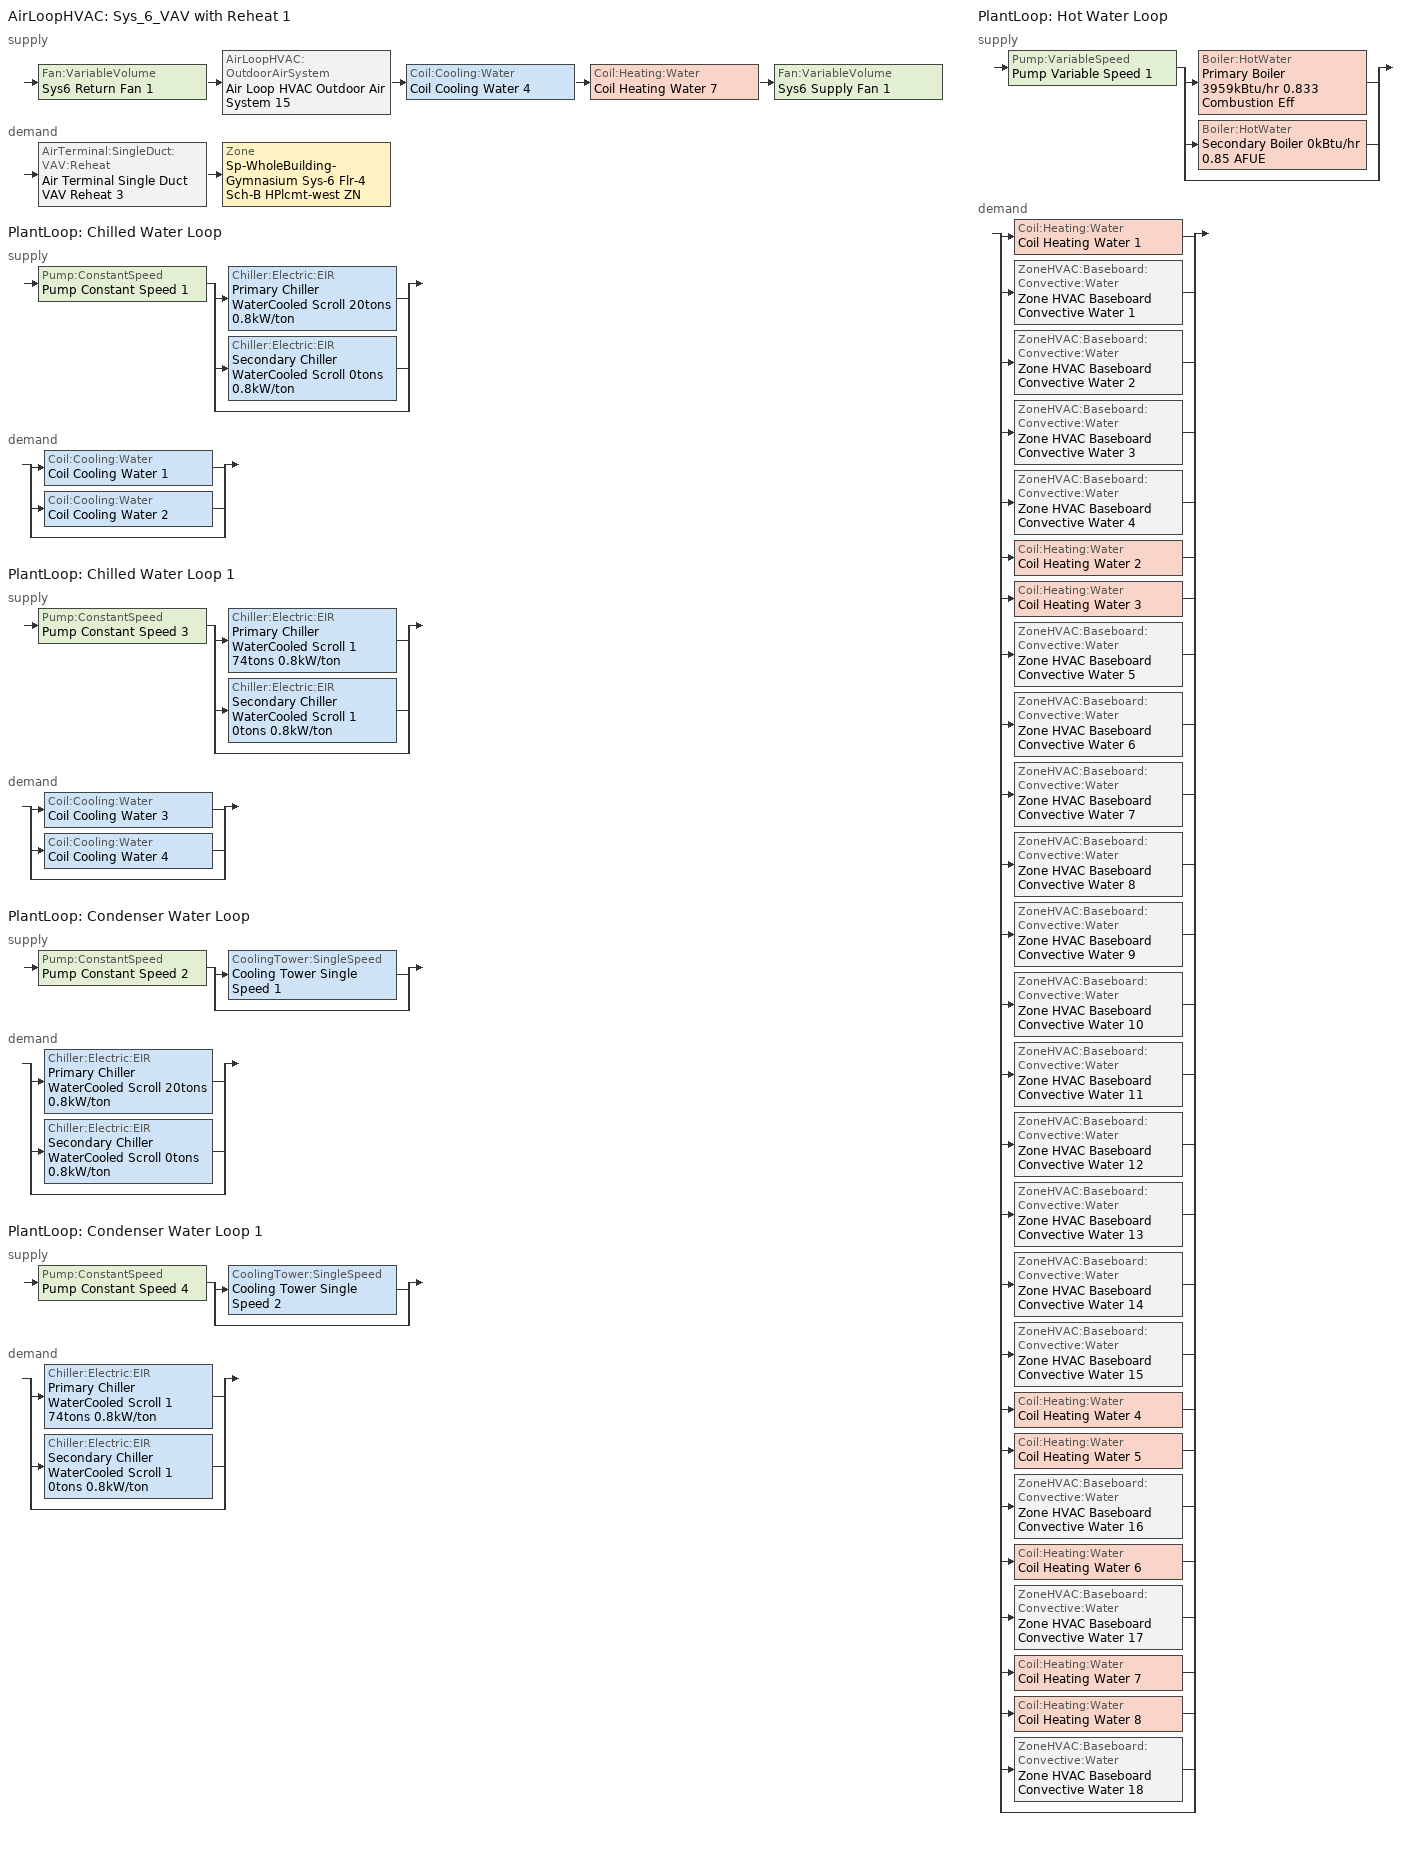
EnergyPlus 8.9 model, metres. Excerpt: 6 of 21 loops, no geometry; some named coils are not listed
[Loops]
AirLoopHVAC 'Sys_6_VAV with Reheat 1'
 supply: Fan:VariableVolume 'Sys6 Return Fan 1' > AirLoopHVAC:OutdoorAirSystem 'Air Loop HVAC Outdoor Air System 15' > Coil:Cooling:Water 'Coil Cooling Water 4' > Coil:Heating:Water 'Coil Heating Water 7' > Fan:VariableVolume 'Sys6 Supply Fan 1'
 demand: AirTerminal:SingleDuct:VAV:Reheat 'Air Terminal Single Duct VAV Reheat 3' > Zone 'Sp-WholeBuilding-Gymnasium Sys-6 Flr-4 Sch-B HPlcmt-west ZN'
PlantLoop 'Chilled Water Loop'
 supply: Pump:ConstantSpeed 'Pump Constant Speed 1' > split
  | Chiller:Electric:EIR 'Primary Chiller WaterCooled Scroll 20tons 0.8kW/ton'
  | Chiller:Electric:EIR 'Secondary Chiller WaterCooled Scroll 0tons 0.8kW/ton'
  | bypass
 demand: split
  | Coil:Cooling:Water 'Coil Cooling Water 1'
  | Coil:Cooling:Water 'Coil Cooling Water 2'
  | bypass
PlantLoop 'Chilled Water Loop 1'
 supply: Pump:ConstantSpeed 'Pump Constant Speed 3' > split
  | Chiller:Electric:EIR 'Primary Chiller WaterCooled Scroll 1 74tons 0.8kW/ton'
  | Chiller:Electric:EIR 'Secondary Chiller WaterCooled Scroll 1 0tons 0.8kW/ton'
  | bypass
 demand: split
  | Coil:Cooling:Water 'Coil Cooling Water 3'
  | Coil:Cooling:Water 'Coil Cooling Water 4'
  | bypass
PlantLoop 'Condenser Water Loop'
 supply: Pump:ConstantSpeed 'Pump Constant Speed 2' > split
  | CoolingTower:SingleSpeed 'Cooling Tower Single Speed 1'
  | bypass
 demand: split
  | Chiller:Electric:EIR 'Primary Chiller WaterCooled Scroll 20tons 0.8kW/ton'
  | Chiller:Electric:EIR 'Secondary Chiller WaterCooled Scroll 0tons 0.8kW/ton'
  | bypass
PlantLoop 'Condenser Water Loop 1'
 supply: Pump:ConstantSpeed 'Pump Constant Speed 4' > split
  | CoolingTower:SingleSpeed 'Cooling Tower Single Speed 2'
  | bypass
 demand: split
  | Chiller:Electric:EIR 'Primary Chiller WaterCooled Scroll 1 74tons 0.8kW/ton'
  | Chiller:Electric:EIR 'Secondary Chiller WaterCooled Scroll 1 0tons 0.8kW/ton'
  | bypass
PlantLoop 'Hot Water Loop'
 supply: Pump:VariableSpeed 'Pump Variable Speed 1' > split
  | Boiler:HotWater 'Primary Boiler 3959kBtu/hr 0.833 Combustion Eff'
  | Boiler:HotWater 'Secondary Boiler 0kBtu/hr 0.85 AFUE'
  | bypass
 demand: split
  | Coil:Heating:Water 'Coil Heating Water 1'
  | ZoneHVAC:Baseboard:Convective:Water 'Zone HVAC Baseboard Convective Water 1'
  | ZoneHVAC:Baseboard:Convective:Water 'Zone HVAC Baseboard Convective Water 2'
  | ZoneHVAC:Baseboard:Convective:Water 'Zone HVAC Baseboard Convective Water 3'
  | ZoneHVAC:Baseboard:Convective:Water 'Zone HVAC Baseboard Convective Water 4'
  | Coil:Heating:Water 'Coil Heating Water 2'
  | Coil:Heating:Water 'Coil Heating Water 3'
  | ZoneHVAC:Baseboard:Convective:Water 'Zone HVAC Baseboard Convective Water 5'
  | ZoneHVAC:Baseboard:Convective:Water 'Zone HVAC Baseboard Convective Water 6'
  | ZoneHVAC:Baseboard:Convective:Water 'Zone HVAC Baseboard Convective Water 7'
  | ZoneHVAC:Baseboard:Convective:Water 'Zone HVAC Baseboard Convective Water 8'
  | ZoneHVAC:Baseboard:Convective:Water 'Zone HVAC Baseboard Convective Water 9'
  | ZoneHVAC:Baseboard:Convective:Water 'Zone HVAC Baseboard Convective Water 10'
  | ZoneHVAC:Baseboard:Convective:Water 'Zone HVAC Baseboard Convective Water 11'
  | ZoneHVAC:Baseboard:Convective:Water 'Zone HVAC Baseboard Convective Water 12'
  | ZoneHVAC:Baseboard:Convective:Water 'Zone HVAC Baseboard Convective Water 13'
  | ZoneHVAC:Baseboard:Convective:Water 'Zone HVAC Baseboard Convective Water 14'
  | ZoneHVAC:Baseboard:Convective:Water 'Zone HVAC Baseboard Convective Water 15'
  | Coil:Heating:Water 'Coil Heating Water 4'
  | Coil:Heating:Water 'Coil Heating Water 5'
  | ZoneHVAC:Baseboard:Convective:Water 'Zone HVAC Baseboard Convective Water 16'
  | Coil:Heating:Water 'Coil Heating Water 6'
  | ZoneHVAC:Baseboard:Convective:Water 'Zone HVAC Baseboard Convective Water 17'
  | Coil:Heating:Water 'Coil Heating Water 7'
  | Coil:Heating:Water 'Coil Heating Water 8'
  | ZoneHVAC:Baseboard:Convective:Water 'Zone HVAC Baseboard Convective Water 18'
  | bypass
[ZoneControl:Thermostat]
Sp-WholeBuilding-Gymnasium Sys-6 Flr-4 Sch-B HPlcmt-west ZN Thermostat: Zone or ZoneList=Sp-WholeBuilding-Gymnasium Sys-6 Flr-4 Sch-B HPlcmt-west ZN; Control Type Schedule=Sp-WholeBuilding-Gymnasium Sys-6 Flr-4 Sch-B HPlcmt-west ZN Thermostat Schedule; Control Object Type 1=ThermostatSetpoint:DualSetpoint; Control Name 1=Gymnasium WholeBuilding Thermostat 2
[ThermostatSetpoint:DualSetpoint]
Gymnasium WholeBuilding Thermostat 2: Heating Setpoint Temperature Schedule=NECB-B-Thermostat Setpoint-Heating; Cooling Setpoint Temperature Schedule=NECB-B-Thermostat Setpoint-Cooling
[ZoneHVAC:Baseboard:Convective:Water] Availability Schedule=Always On Discrete; Heating Design Capacity Method=HeatingDesignCapacity; Heating Design Capacity {W}=Autosize; Heating Design Capacity Per Floor Area {W/m2}=0; Fraction of Autosized Heating Design Capacity=0.8; U-Factor Times Area Value {W/K}=Autosize; Maximum Water Flow Rate {m3/s}=Autosize; Convergence Tolerance=0.001
Zone HVAC Baseboard Convective Water 15; Zone HVAC Baseboard Convective Water 7; Zone HVAC Baseboard Convective Water 8; Zone HVAC Baseboard Convective Water 10; Zone HVAC Baseboard Convective Water 6; Zone HVAC Baseboard Convective Water 12; Zone HVAC Baseboard Convective Water 11; Zone HVAC Baseboard Convective Water 16; Zone HVAC Baseboard Convective Water 14; Zone HVAC Baseboard Convective Water 18; Zone HVAC Baseboard Convective Water 17; Zone HVAC Baseboard Convective Water 13; Zone HVAC Baseboard Convective Water 4; Zone HVAC Baseboard Convective Water 1; Zone HVAC Baseboard Convective Water 2; Zone HVAC Baseboard Convective Water 9; Zone HVAC Baseboard Convective Water 5; Zone HVAC Baseboard Convective Water 3
[Zone equipment]
Sp-WholeBuilding-Gymnasium Sys-6 Flr-4 Sch-B HPlcmt-west ZN: Air Terminal Single Duct VAV Reheat 3, Zone HVAC Baseboard Convective Water 18
[Sizing:Zone]
Sp-WholeBuilding-Gymnasium Sys-6 Flr-4 Sch-B HPlcmt-west ZN: Zone Cooling Design Supply Air Temperature Input Method=SupplyAirTemperature; Zone Cooling Design Supply Air Temperature {C}=13; Zone Cooling Design Supply Air Temperature Difference {deltaC}=11.11; Zone Heating Design Supply Air Temperature Input Method=SupplyAirTemperature; Zone Heating Design Supply Air Temperature {C}=43; Zone Heating Design Supply Air Temperature Difference {deltaC}=11.11; Zone Cooling Design Supply Air Humidity Ratio {kgWater/kgDryAir}=0.0085; Zone Heating Design Supply Air Humidity Ratio {kgWater/kgDryAir}=0.008; Design Specification Outdoor Air Object=Gymnasium WholeBuilding Ventilation; Zone Heating Sizing Factor=1.3; Zone Cooling Sizing Factor=1.1; Cooling Design Air Flow Method=DesignDay; Cooling Design Air Flow Rate {m3/s}=0; Cooling Minimum Air Flow per Zone Floor Area {m3/s-m2}=0.000762; Cooling Minimum Air Flow {m3/s}=0; Cooling Minimum Air Flow Fraction=0; Heating Design Air Flow Method=DesignDay; Heating Design Air Flow Rate {m3/s}=0; Heating Maximum Air Flow per Zone Floor Area {m3/s-m2}=0.002032; Heating Maximum Air Flow {m3/s}=0.141576; Heating Maximum Air Flow Fraction=0.3; Design Specification Zone Air Distribution Object=Sp-WholeBuilding-Gymnasium Sys-6 Flr-4 Sch-B HPlcmt-west ZN Design Spec Zone Air Dist; Account for Dedicated Outdoor Air System=No
[DesignSpecification:ZoneAirDistribution]
Sp-WholeBuilding-Gymnasium Sys-6 Flr-4 Sch-B HPlcmt-west ZN Design Spec Zone Air Dist: Zone Air Distribution Effectiveness in Cooling Mode=1; Zone Air Distribution Effectiveness in Heating Mode=1
[Controller:MechanicalVentilation]
Controller Mechanical Ventilation 15: Availability Schedule=Sys_6_VAV with Reheat 1 Occ Sch; Demand Controlled Ventilation=No; System Outdoor Air Method=ZoneSum; Zone Name 1=Sp-WholeBuilding-Gymnasium Sys-6 Flr-4 Sch-B HPlcmt-west ZN; Design Specification Outdoor Air Object Name 1=Gymnasium WholeBuilding Ventilation; Design Specification Zone Air Distribution Object Name 1=Sp-WholeBuilding-Gymnasium Sys-6 Flr-4 Sch-B HPlcmt-west ZN Design Spec Zone Air Dist
[DesignSpecification:OutdoorAir]
Gymnasium WholeBuilding Ventilation: Outdoor Air Method=Sum; Outdoor Air Flow per Person {m3/s-person}=0; Outdoor Air Flow per Zone Floor Area {m3/s-m2}=0.00124968; Outdoor Air Flow per Zone {m3/s}=0; Outdoor Air Flow Air Changes per Hour {1/hr}=0
[AirTerminal:SingleDuct:VAV:Reheat]
Air Terminal Single Duct VAV Reheat 3: Availability Schedule=Always On Discrete; Maximum Air Flow Rate {m3/s}=Autosize; Zone Minimum Air Flow Input Method=Constant; Constant Minimum Air Flow Fraction=0.3; Fixed Minimum Air Flow Rate {m3/s}=3.75; Reheat Coil=Coil Heating Water 8; Maximum Hot Water or Steam Flow Rate {m3/s}=Autosize; Minimum Hot Water or Steam Flow Rate {m3/s}=0; Convergence Tolerance=0.001; Damper Heating Action=Normal; Maximum Flow per Zone Floor Area During Reheat {m3/s-m2}=Autocalculate; Maximum Flow Fraction During Reheat=Autocalculate; Maximum Reheat Air Temperature {C}=43
[Coil:Heating:Water] Availability Schedule=Always On Discrete; U-Factor Times Area Value {W/K}=Autosize; Maximum Water Flow Rate {m3/s}=Autosize; Performance Input Method=UFactorTimesAreaAndDesignWaterFlowRate; Rated Capacity {W}=Autosize; Rated Inlet Water Temperature {C}=82.2; Rated Inlet Air Temperature {C}=16.6; Rated Outlet Water Temperature {C}=71.1; Rated Outlet Air Temperature {C}=32.2; Rated Ratio for Air and Water Convection=0.5
Coil Heating Water 5; Coil Heating Water 8; Coil Heating Water 6; Coil Heating Water 2; Coil Heating Water 3; Coil Heating Water 7
[Fan:ConstantVolume] Availability Schedule=Always On Discrete; Fan Total Efficiency=0.39975; Pressure Rise {Pa}=640; Maximum Flow Rate {m3/s}=AutoSize; Motor Efficiency=0.615; Motor In Airstream Fraction=1
Fan Constant Volume 7; Fan Constant Volume 8
[Coil:Cooling:Water] Availability Schedule=Always On Discrete; Design Water Flow Rate {m3/s}=Autosize; Design Air Flow Rate {m3/s}=Autosize; Design Inlet Water Temperature {C}=Autosize; Design Inlet Air Temperature {C}=Autosize; Design Outlet Air Temperature {C}=Autosize; Design Inlet Air Humidity Ratio {kgWater/kgDryAir}=Autosize; Design Outlet Air Humidity Ratio {kgWater/kgDryAir}=Autosize; Type of Analysis=SimpleAnalysis; Heat Exchanger Configuration=CrossFlow
Coil Cooling Water 1; Coil Cooling Water 2; Coil Cooling Water 4
[ZoneHVAC:FourPipeFanCoil] Availability Schedule=Always On Discrete; Capacity Control Method=ConstantFanVariableFlow; Maximum Supply Air Flow Rate {m3/s}=Autosize; Maximum Outdoor Air Flow Rate {m3/s}=Autosize; Maximum Cold Water Flow Rate {m3/s}=Autosize; Maximum Hot Water Flow Rate {m3/s}=Autosize; Minimum Supply Air Temperature in Cooling Mode {C}=Autosize; Maximum Supply Air Temperature in Heating Mode {C}=Autosize
Name | Supply Air Fan | Cooling Coil | Heating Coil
Zone HVAC Four Pipe Fan Coil 1 | Fan Constant Volume 7 | Coil Cooling Water 1 | Coil Heating Water 2
Zone HVAC Four Pipe Fan Coil 2 | Fan Constant Volume 8 | Coil Cooling Water 2 | Coil Heating Water 3
[AirLoopHVAC]
Sys_6_VAV with Reheat 1: Design Supply Air Flow Rate {m3/s}=AutoSize
[Sizing:System]
Sys_6_VAV with Reheat 1: Type of Load to Size On=Sensible; Design Outdoor Air Flow Rate {m3/s}=Autosize; Central Heating Maximum System Air Flow Ratio=0.3; Preheat Design Temperature {C}=7; Preheat Design Humidity Ratio {kgWater/kgDryAir}=0.008; Precool Design Temperature {C}=12.8; Precool Design Humidity Ratio {kgWater/kgDryAir}=0.008; Central Cooling Design Supply Air Temperature {C}=13; Central Heating Design Supply Air Temperature {C}=13.1; Type of Zone Sum to Use=NonCoincident; 100% Outdoor Air in Cooling=No; 100% Outdoor Air in Heating=No; Central Cooling Design Supply Air Humidity Ratio {kgWater/kgDryAir}=0.0085; Central Heating Design Supply Air Humidity Ratio {kgWater/kgDryAir}=0.008; Cooling Supply Air Flow Rate Method=DesignDay; Cooling Supply Air Flow Rate {m3/s}=0; Cooling Supply Air Flow Rate Per Floor Area {m3/s-m2}=0.00996765; Cooling Fraction of Autosized Cooling Supply Air Flow Rate=1; Cooling Supply Air Flow Rate Per Unit Cooling Capacity {m3/s-W}=3.94755e-05; Heating Supply Air Flow Rate Method=DesignDay; Heating Supply Air Flow Rate {m3/s}=0; Heating Supply Air Flow Rate Per Floor Area {m3/s-m2}=0.00996765; Heating Fraction of Autosized Heating Supply Air Flow Rate=1; Heating Fraction of Autosized Cooling Supply Air Flow Rate=1; Heating Supply Air Flow Rate Per Unit Heating Capacity {m3/s-W}=3.15882e-05; System Outdoor Air Method=ZoneSum; Zone Maximum Outdoor Air Fraction=1; Cooling Design Capacity Method=CoolingDesignCapacity; Cooling Design Capacity {W}=Autosize; Cooling Design Capacity Per Floor Area {W/m2}=234.7; Fraction of Autosized Cooling Design Capacity=1; Heating Design Capacity Method=HeatingDesignCapacity; Heating Design Capacity {W}=Autosize; Heating Design Capacity Per Floor Area {W/m2}=157; Fraction of Autosized Heating Design Capacity=1; Central Cooling Capacity Control Method=OnOff
[Controller:WaterCoil] Control Variable=Temperature; Actuator Variable=Flow; Maximum Actuated Flow {m3/s}=Autosize; Minimum Actuated Flow {m3/s}=0
Name | Action | Controller Convergence Tolerance {deltaC}
Controller Water Coil 11 | Reverse | Autosize
Controller Water Coil 10 | Normal | 0.0001
[Controller:OutdoorAir]
Controller Outdoor Air 15: Minimum Outdoor Air Flow Rate {m3/s}=Autosize; Maximum Outdoor Air Flow Rate {m3/s}=Autosize; Economizer Control Type=DifferentialEnthalpy; Economizer Control Action Type=ModulateFlow; Lockout Type=NoLockout; Minimum Limit Type=FixedMinimum; Minimum Outdoor Air Schedule=Sys_6_VAV with Reheat 1 Occ Sch; Mechanical Ventilation Controller=Controller Mechanical Ventilation 15; High Humidity Control=No; Control High Indoor Humidity Based on Outdoor Humidity Ratio=Yes; Heat Recovery Bypass Control Type=BypassWhenOAFlowGreaterThanMinimum
[HeatExchanger:AirToAir:SensibleAndLatent]
Sys_6_VAV with Reheat 1 ERV: Availability Schedule=Always On Discrete; Nominal Supply Air Flow Rate {m3/s}=Autosize; Sensible Effectiveness at 100% Heating Air Flow=0.5; Latent Effectiveness at 100% Heating Air Flow=0.5; Sensible Effectiveness at 75% Heating Air Flow=0.5; Latent Effectiveness at 75% Heating Air Flow=0.5; Sensible Effectiveness at 100% Cooling Air Flow=0.5; Latent Effectiveness at 100% Cooling Air Flow=0.5; Sensible Effectiveness at 75% Cooling Air Flow=0.5; Latent Effectiveness at 75% Cooling Air Flow=0.5; Nominal Electric Power {W}=1731.21; Supply Air Outlet Temperature Control=Yes; Heat Exchanger Type=Rotary; Frost Control Type=ExhaustOnly; Threshold Temperature {C}=-23.3; Initial Defrost Time Fraction=0.167; Rate of Defrost Time Fraction Increase {1/K}=1.44; Economizer Lockout=Yes
[SetpointManager:OutdoorAirPretreat]
Setpoint Manager Outdoor Air Pretreat 15: Control Variable=Temperature; Minimum Setpoint Temperature {C}=-99; Maximum Setpoint Temperature {C}=99; Minimum Setpoint Humidity Ratio {kgWater/kgDryAir}=1e-05; Maximum Setpoint Humidity Ratio {kgWater/kgDryAir}=1
[SetpointManager:MixedAir] Control Variable=Temperature
Node 330 OS Default SPM; Node 329 OS Default SPM; Node 328 OS Default SPM; Node 327 OS Default SPM
[SetpointManager:Scheduled] Control Variable=Temperature
Name | Schedule
Setpoint Manager Scheduled 7 | Supply Air Temp 1
Setpoint Manager Scheduled 2 | CHW Temp
Setpoint Manager Scheduled 4 | CHW Temp 1
Setpoint Manager Scheduled 3 | CW Temp
Setpoint Manager Scheduled 5 | CW Temp 1
[Fan:VariableVolume] Availability Schedule=Sys_6_VAV with Reheat 1 Occ Sch; Maximum Flow Rate {m3/s}=AutoSize; Fan Power Minimum Flow Rate Input Method=Fraction; Fan Power Minimum Flow Fraction=0.68; Fan Power Minimum Air Flow Rate {m3/s}=0; Motor In Airstream Fraction=1; Fan Power Coefficient 1=-2.4176; Fan Power Coefficient 2=9.5874; Fan Power Coefficient 3=-11.559; Fan Power Coefficient 4=5.4009; Fan Power Coefficient 5=0
Name | Fan Total Efficiency | Pressure Rise {Pa} | Motor Efficiency
Sys6 Return Fan 1 | 0.299975 | 250 | 0.4615
Sys6 Supply Fan 1 | 0.549965 | 1000 | 0.8461
[PlantLoop] Fluid Type=Water; Maximum Loop Temperature {C}=100; Minimum Loop Temperature {C}=0; Maximum Loop Flow Rate {m3/s}=Autosize; Minimum Loop Flow Rate {m3/s}=0; Plant Loop Volume {m3}=Autocalculate; Load Distribution Scheme=Optimal; Plant Loop Demand Calculation Scheme=SingleSetpoint
Name | Plant Equipment Operation Scheme
Chilled Water Loop | Chilled Water Loop Operation Schemes
Chilled Water Loop 1 | Chilled Water Loop 1 Operation Schemes
Condenser Water Loop | Condenser Water Loop Operation Schemes
Condenser Water Loop 1 | Condenser Water Loop 1 Operation Schemes
Hot Water Loop | Hot Water Loop Operation Schemes
[Sizing:Plant] Sizing Option=NonCoincident; Zone Timesteps in Averaging Window=1; Coincident Sizing Factor Mode=None
Name | Loop Type | Design Loop Exit Temperature {C} | Loop Design Temperature Difference {deltaC}
Chilled Water Loop; Chilled Water Loop 1 | Cooling | 7 | 6
Condenser Water Loop; Condenser Water Loop 1 | Condenser | 29 | 6
Hot Water Loop | Heating | 82 | 16
[Pump:ConstantSpeed] Design Flow Rate {m3/s}=Autosize; Design Pump Head {Pa}=179352; Design Power Consumption {W}=Autosize; Fraction of Motor Inefficiencies to Fluid Stream=0; Pump Control Type=Intermittent; Design Power Sizing Method=PowerPerFlowPerPressure; Design Electric Power per Unit Flow Rate {W/(m3/s)}=348701.1
Name | Motor Efficiency | Design Shaft Power per Unit Flow Rate per Unit Head
Pump Constant Speed 1 | 0.855 | 1.67385
Pump Constant Speed 3 | 0.895 | 1.75215
Pump Constant Speed 2 | 0.865 | 1.45151
Pump Constant Speed 4 | 0.917 | 1.53876
[Chiller:Electric:EIR] Reference COP {W/W}=4.5032; Reference Leaving Chilled Water Temperature {C}=6.67; Reference Entering Condenser Fluid Temperature {C}=29.4; Reference Chilled Water Flow Rate {m3/s}=Autosize; Reference Condenser Fluid Flow Rate {m3/s}=Autosize; Cooling Capacity Function of Temperature Curve=WaterCooled_Scroll_CAPFT_NECB2011; Electric Input to Cooling Output Ratio Function of Temperature Curve=WaterCooled_Scroll_EIRFT_NECB2011; Electric Input to Cooling Output Ratio Function of Part Load Ratio Curve=WaterCooled_Scroll_EIRFPLR_NECB2011; Minimum Part Load Ratio=0.25; Maximum Part Load Ratio=1; Optimum Part Load Ratio=1; Minimum Unloading Ratio=0.25; Condenser Type=WaterCooled; Condenser Fan Power Ratio {W/W}=0; Fraction of Compressor Electric Consumption Rejected by Condenser=1; Leaving Chilled Water Lower Temperature Limit {C}=2; Chiller Flow Mode=LeavingSetpointModulated; Sizing Factor=1
Name | Reference Capacity {W}
Primary Chiller WaterCooled Scroll 20tons 0.8kW/ton | 68765
Secondary Chiller WaterCooled Scroll 0tons 0.8kW/ton; Secondary Chiller WaterCooled Scroll 1 0tons 0.8kW/ton | 0.001
Primary Chiller WaterCooled Scroll 1 74tons 0.8kW/ton | 260574
[PlantEquipmentOperationSchemes] Control Scheme Schedule Name 1=Always On Discrete
Name | Control Scheme Object Type 1 | Control Scheme Name 1
Chilled Water Loop Operation Schemes | PlantEquipmentOperation:CoolingLoad | Chilled Water Loop Cooling Operation Scheme
Chilled Water Loop 1 Operation Schemes | PlantEquipmentOperation:CoolingLoad | Chilled Water Loop 1 Cooling Operation Scheme
Condenser Water Loop Operation Schemes | PlantEquipmentOperation:CoolingLoad | Condenser Water Loop Cooling Operation Scheme
Condenser Water Loop 1 Operation Schemes | PlantEquipmentOperation:CoolingLoad | Condenser Water Loop 1 Cooling Operation Scheme
Hot Water Loop Operation Schemes | PlantEquipmentOperation:HeatingLoad | Hot Water Loop Heating Operation Scheme
[PlantEquipmentOperation:CoolingLoad] Load Range Lower Limit 1 {W}=0; Load Range Upper Limit 1 {W}=1000000000
Name | Range Equipment List Name 1
Chilled Water Loop Cooling Operation Scheme | Chilled Water Loop Cooling Equipment List
Chilled Water Loop 1 Cooling Operation Scheme | Chilled Water Loop 1 Cooling Equipment List
Condenser Water Loop Cooling Operation Scheme | Condenser Water Loop Cooling Equipment List
Condenser Water Loop 1 Cooling Operation Scheme | Condenser Water Loop 1 Cooling Equipment List
[PlantEquipmentList]
Chilled Water Loop Cooling Equipment List: Chiller:Electric:EIR, Primary Chiller WaterCooled Scroll 20tons 0.8kW/ton, Chiller:Electric:EIR, Secondary Chiller WaterCooled Scroll 0tons 0.8kW/ton
Chilled Water Loop 1 Cooling Equipment List: Chiller:Electric:EIR, Primary Chiller WaterCooled Scroll 1 74tons 0.8kW/ton, Chiller:Electric:EIR, Secondary Chiller WaterCooled Scroll 1 0tons 0.8kW/ton
Condenser Water Loop Cooling Equipment List: CoolingTower:SingleSpeed, Cooling Tower Single Speed 1
Condenser Water Loop 1 Cooling Equipment List: CoolingTower:SingleSpeed, Cooling Tower Single Speed 2
Hot Water Loop Heating Equipment List: Boiler:HotWater, Primary Boiler 3959kBtu/hr 0.833 Combustion Eff, Boiler:HotWater, Secondary Boiler 0kBtu/hr 0.85 AFUE
[CoolingTower:SingleSpeed] Design Water Flow Rate {m3/s}=Autosize; Design Air Flow Rate {m3/s}=Autosize; Design U-Factor Times Area Value {W/K}=Autosize; Free Convection Air Flow Rate {m3/s}=Autosize; Free Convection Air Flow Rate Sizing Factor=0.1; Free Convection U-Factor Times Area Value {W/K}=Autosize; Free Convection U-Factor Times Area Value Sizing Factor=0.1; Performance Input Method=UFactorTimesAreaAndDesignWaterFlowRate; Heat Rejection Capacity and Nominal Capacity Sizing Ratio=1.25; Free Convection Capacity {W}=0; Free Convection Nominal Capacity Sizing Factor=0.1; Design Inlet Air Dry-Bulb Temperature {C}=24; Design Inlet Air Wet-Bulb Temperature {C}=24; Design Approach Temperature {deltaC}=5; Design Range Temperature {deltaC}=5; Basin Heater Capacity {W/K}=0; Basin Heater Setpoint Temperature {C}=2; Evaporation Loss Mode=LossFactor; Evaporation Loss Factor {percent/K}=0.2; Drift Loss Percent {percent}=0.008; Blowdown Calculation Mode=ConcentrationRatio; Blowdown Concentration Ratio=3; Capacity Control=FanCycling; Number of Cells=1; Cell Control=MinimalCell; Cell Minimum  Water Flow Rate Fraction=0.33; Cell Maximum Water Flow Rate Fraction=2.5; Sizing Factor=1
Name | Design Fan Power {W}
Cooling Tower Single Speed 1 | Autosize
Cooling Tower Single Speed 2 | 4139.69
[Pump:VariableSpeed]
Pump Variable Speed 1: Design Maximum Flow Rate {m3/s}=Autosize; Design Pump Head {Pa}=179352; Design Power Consumption {W}=Autosize; Motor Efficiency=0.917; Fraction of Motor Inefficiencies to Fluid Stream=0; Coefficient 1 of the Part Load Performance Curve=0; Coefficient 2 of the Part Load Performance Curve=1; Coefficient 3 of the Part Load Performance Curve=0; Coefficient 4 of the Part Load Performance Curve=0; Design Minimum Flow Rate {m3/s}=0; Pump Control Type=Intermittent; Skin Loss Radiative Fraction=0.5; Design Power Sizing Method=PowerPerFlowPerPressure; Design Electric Power per Unit Flow Rate {W/(m3/s)}=348701.1; Design Shaft Power per Unit Flow Rate per Unit Head=1.53876; Design Minimum Flow Rate Fraction=0
[Boiler:HotWater] Fuel Type=NaturalGas; Design Water Outlet Temperature {C}=82; Design Water Flow Rate {m3/s}=Autosize; Maximum Part Load Ratio=1; Optimum Part Load Ratio=1; Water Outlet Upper Temperature Limit {C}=99; Parasitic Electric Load {W}=0; Sizing Factor=1
Name | Nominal Capacity {W} | Nominal Thermal Efficiency | Minimum Part Load Ratio | Boiler Flow Mode
Primary Boiler 3959kBtu/hr 0.833 Combustion Eff | 1.16028e+06 | 0.826 | 0.25 | LeavingSetpointModulated
Secondary Boiler 0kBtu/hr 0.85 AFUE | 0.001 | 0.85 | 0 | ConstantFlow
[SetpointManager:OutdoorAirReset]
Setpoint Manager Outdoor Air Reset 1: Control Variable=Temperature; Setpoint at Outdoor Low Temperature {C}=82; Outdoor Low Temperature {C}=-16; Setpoint at Outdoor High Temperature {C}=60; Outdoor High Temperature {C}=0
[PlantEquipmentOperation:HeatingLoad]
Hot Water Loop Heating Operation Scheme: Load Range Lower Limit 1 {W}=0; Load Range Upper Limit 1 {W}=1000000000; Range Equipment List Name 1=Hot Water Loop Heating Equipment List
[Schedule:Compact]
Sp-WholeBuilding-Gymnasium Sys-6 Flr-4 Sch-B HPlcmt-west ZN Thermostat Schedule: Through: 12/31, For: AllDays, Until: 24:00, 4
[Schedule:Day:Interval]
NECB-B-Thermostat Setpoint-Heating Sun|Hol Day: No, 01:00, 18, 02:00, 22, 09:00, 18, 10:00, 20, 23:00, 22, 24:00, 18
NECB-B-Thermostat Setpoint-Heating Default|Wkdy Day; NECB-B-Thermostat Setpoint-Heating Sat Day; NECB-B-Thermostat Setpoint-Heating Default: No, 02:00, 22, 08:00, 18, 09:00, 20, 24:00, 22
NECB-B-Thermostat Setpoint-Cooling Sun|Hol Day: No, 09:00, 35, 23:00, 24, 24:00, 35
NECB-B-Thermostat Setpoint-Cooling Default|Wkdy Day; NECB-B-Thermostat Setpoint-Cooling Sat Day; NECB-B-Thermostat Setpoint-Cooling Default: No, 01:00, 24, 08:00, 35, 24:00, 24
Sys_6_VAV with Reheat 1 Occ Sch Sunday: No, 01:00, 0, 02:00, 1, 11:00, 0, 23:00, 1, 24:00, 0
Sys_6_VAV with Reheat 1 Occ Sch Monday; Sys_6_VAV with Reheat 1 Occ Sch Tuesday; Sys_6_VAV with Reheat 1 Occ Sch Wednesday; Sys_6_VAV with Reheat 1 Occ Sch Thursday; Sys_6_VAV with Reheat 1 Occ Sch Friday: No, 01:00, 1, 10:00, 0, 24:00, 1
Sys_6_VAV with Reheat 1 Occ Sch Saturday: No, 02:00, 1, 10:00, 0, 24:00, 1
Sys_6_VAV with Reheat 1 Occ Sch Default; Sys_6_VAV with Reheat 1 Occ Sch Summer Design Day; Sys_6_VAV with Reheat 1 Occ Sch Winter Design Day: No, 24:00, 1
satCHW Temp 1; satCHW Temp 3; Schedule Day 6; Schedule Day 8; sunCHW Temp 1; sunCHW Temp 3; wkdCHW Temp 1; wkdCHW Temp 3: No, 01:00, 7, 02:00, 7, 03:00, 7, 04:00, 7, 05:00, 7, 06:00, 7, 07:00, 7, 08:00, 7, 09:00, 7, 10:00, 7, 11:00, 7, 12:00, 7, 13:00, 7, 14:00, 7, 15:00, 7, 16:00, 7, 17:00, 7, 18:00, 7, 19:00, 7, 20:00, 7, 21:00, 7, 22:00, 7, 23:00, 7, 24:00, 7
satCW Temp 1; satCW Temp 3; Schedule Day 7; Schedule Day 9; sunCW Temp 1; sunCW Temp 3; wkdCW Temp 1; wkdCW Temp 3: No, 01:00, 29, 02:00, 29, 03:00, 29, 04:00, 29, 05:00, 29, 06:00, 29, 07:00, 29, 08:00, 29, 09:00, 29, 10:00, 29, 11:00, 29, 12:00, 29, 13:00, 29, 14:00, 29, 15:00, 29, 16:00, 29, 17:00, 29, 18:00, 29, 19:00, 29, 20:00, 29, 21:00, 29, 22:00, 29, 23:00, 29, 24:00, 29
Supply Air Temp Default 1: No, 24:00, 13
[Schedule:Week:Daily]
NECB-B-Thermostat Setpoint-Heating Week Rule - Jan1-Dec31: NECB-B-Thermostat Setpoint-Heating Sun|Hol Day, NECB-B-Thermostat Setpoint-Heating Default|Wkdy Day, NECB-B-Thermostat Setpoint-Heating Default|Wkdy Day, NECB-B-Thermostat Setpoint-Heating Default|Wkdy Day, NECB-B-Thermostat Setpoint-Heating Default|Wkdy Day, NECB-B-Thermostat Setpoint-Heating Default|Wkdy Day, NECB-B-Thermostat Setpoint-Heating Sat Day, NECB-B-Thermostat Setpoint-Heating Default, NECB-B-Thermostat Setpoint-Heating Default, NECB-B-Thermostat Setpoint-Heating Default, NECB-B-Thermostat Setpoint-Heating Default, NECB-B-Thermostat Setpoint-Heating Default
NECB-B-Thermostat Setpoint-Cooling Week Rule - Jan1-Dec31: NECB-B-Thermostat Setpoint-Cooling Sun|Hol Day, NECB-B-Thermostat Setpoint-Cooling Default|Wkdy Day, NECB-B-Thermostat Setpoint-Cooling Default|Wkdy Day, NECB-B-Thermostat Setpoint-Cooling Default|Wkdy Day, NECB-B-Thermostat Setpoint-Cooling Default|Wkdy Day, NECB-B-Thermostat Setpoint-Cooling Default|Wkdy Day, NECB-B-Thermostat Setpoint-Cooling Sat Day, NECB-B-Thermostat Setpoint-Cooling Default, NECB-B-Thermostat Setpoint-Cooling Default, NECB-B-Thermostat Setpoint-Cooling Default, NECB-B-Thermostat Setpoint-Cooling Default, NECB-B-Thermostat Setpoint-Cooling Default
Sys_6_VAV with Reheat 1 Occ Sch Week Rule - Jan1-Dec31: Sys_6_VAV with Reheat 1 Occ Sch Sunday, Sys_6_VAV with Reheat 1 Occ Sch Monday, Sys_6_VAV with Reheat 1 Occ Sch Tuesday, Sys_6_VAV with Reheat 1 Occ Sch Wednesday, Sys_6_VAV with Reheat 1 Occ Sch Thursday, Sys_6_VAV with Reheat 1 Occ Sch Friday, Sys_6_VAV with Reheat 1 Occ Sch Saturday, Sys_6_VAV with Reheat 1 Occ Sch Default, Sys_6_VAV with Reheat 1 Occ Sch Summer Design Day, Sys_6_VAV with Reheat 1 Occ Sch Winter Design Day, Sys_6_VAV with Reheat 1 Occ Sch Default, Sys_6_VAV with Reheat 1 Occ Sch Default
CHW Temp Week Rule - Jan1-Dec31: sunCHW Temp 1, wkdCHW Temp 1, wkdCHW Temp 1, wkdCHW Temp 1, wkdCHW Temp 1, wkdCHW Temp 1, satCHW Temp 1, Schedule Day 6, Schedule Day 6, Schedule Day 6, Schedule Day 6, Schedule Day 6
CHW Temp 1 Week Rule - Jan1-Dec31: sunCHW Temp 3, wkdCHW Temp 3, wkdCHW Temp 3, wkdCHW Temp 3, wkdCHW Temp 3, wkdCHW Temp 3, satCHW Temp 3, Schedule Day 8, Schedule Day 8, Schedule Day 8, Schedule Day 8, Schedule Day 8
CW Temp Week Rule - Jan1-Dec31: sunCW Temp 1, wkdCW Temp 1, wkdCW Temp 1, wkdCW Temp 1, wkdCW Temp 1, wkdCW Temp 1, satCW Temp 1, Schedule Day 7, Schedule Day 7, Schedule Day 7, Schedule Day 7, Schedule Day 7
CW Temp 1 Week Rule - Jan1-Dec31: sunCW Temp 3, wkdCW Temp 3, wkdCW Temp 3, wkdCW Temp 3, wkdCW Temp 3, wkdCW Temp 3, satCW Temp 3, Schedule Day 9, Schedule Day 9, Schedule Day 9, Schedule Day 9, Schedule Day 9
Supply Air Temp 1 Week Rule - Jan1-Dec31: Supply Air Temp Default 1, Supply Air Temp Default 1, Supply Air Temp Default 1, Supply Air Temp Default 1, Supply Air Temp Default 1, Supply Air Temp Default 1, Supply Air Temp Default 1, Supply Air Temp Default 1, Supply Air Temp Default 1, Supply Air Temp Default 1, Supply Air Temp Default 1, Supply Air Temp Default 1
[Schedule:Year]
NECB-B-Thermostat Setpoint-Heating: NECB-B-Thermostat Setpoint-Heating Week Rule - Jan1-Dec31, 1, 1, 12, 31
NECB-B-Thermostat Setpoint-Cooling: NECB-B-Thermostat Setpoint-Cooling Week Rule - Jan1-Dec31, 1, 1, 12, 31
Sys_6_VAV with Reheat 1 Occ Sch: Sys_6_VAV with Reheat 1 Occ Sch Week Rule - Jan1-Dec31, 1, 1, 12, 31
CHW Temp: CHW Temp Week Rule - Jan1-Dec31, 1, 1, 12, 31
CHW Temp 1: CHW Temp 1 Week Rule - Jan1-Dec31, 1, 1, 12, 31
CW Temp: CW Temp Week Rule - Jan1-Dec31, 1, 1, 12, 31
CW Temp 1: CW Temp 1 Week Rule - Jan1-Dec31, 1, 1, 12, 31
Supply Air Temp 1: Supply Air Temp 1 Week Rule - Jan1-Dec31, 1, 1, 12, 31
[Schedule:Constant]
Always On Discrete: Hourly Value=1
[Curve:Biquadratic] Minimum Value of x {BasedOnField A2}=5; Maximum Value of x {BasedOnField A2}=10; Minimum Value of y {BasedOnField A3}=24; Maximum Value of y {BasedOnField A3}=35
Name | Coefficient1 Constant | Coefficient2 x | Coefficient3 x**2 | Coefficient4 y | Coefficient5 y**2 | Coefficient6 x*y
WaterCooled_Scroll_CAPFT_NECB2011 | 0.94418 | 0.0337102 | 9.75564e-05 | -0.00322114 | -4.91832e-05 | -0.000177584
WaterCooled_Scroll_EIRFT_NECB2011 | 0.727393 | -0.0118922 | 0.000541177 | 0.00187934 | 0.000473461 | -0.000711472
[Curve:Quadratic]
WaterCooled_Scroll_EIRFPLR_NECB2011: Coefficient1 Constant=0.04412; Coefficient2 x=0.640367; Coefficient3 x**2=0.319555; Minimum Value of x {BasedOnField A2}=0; Maximum Value of x {BasedOnField A2}=1
